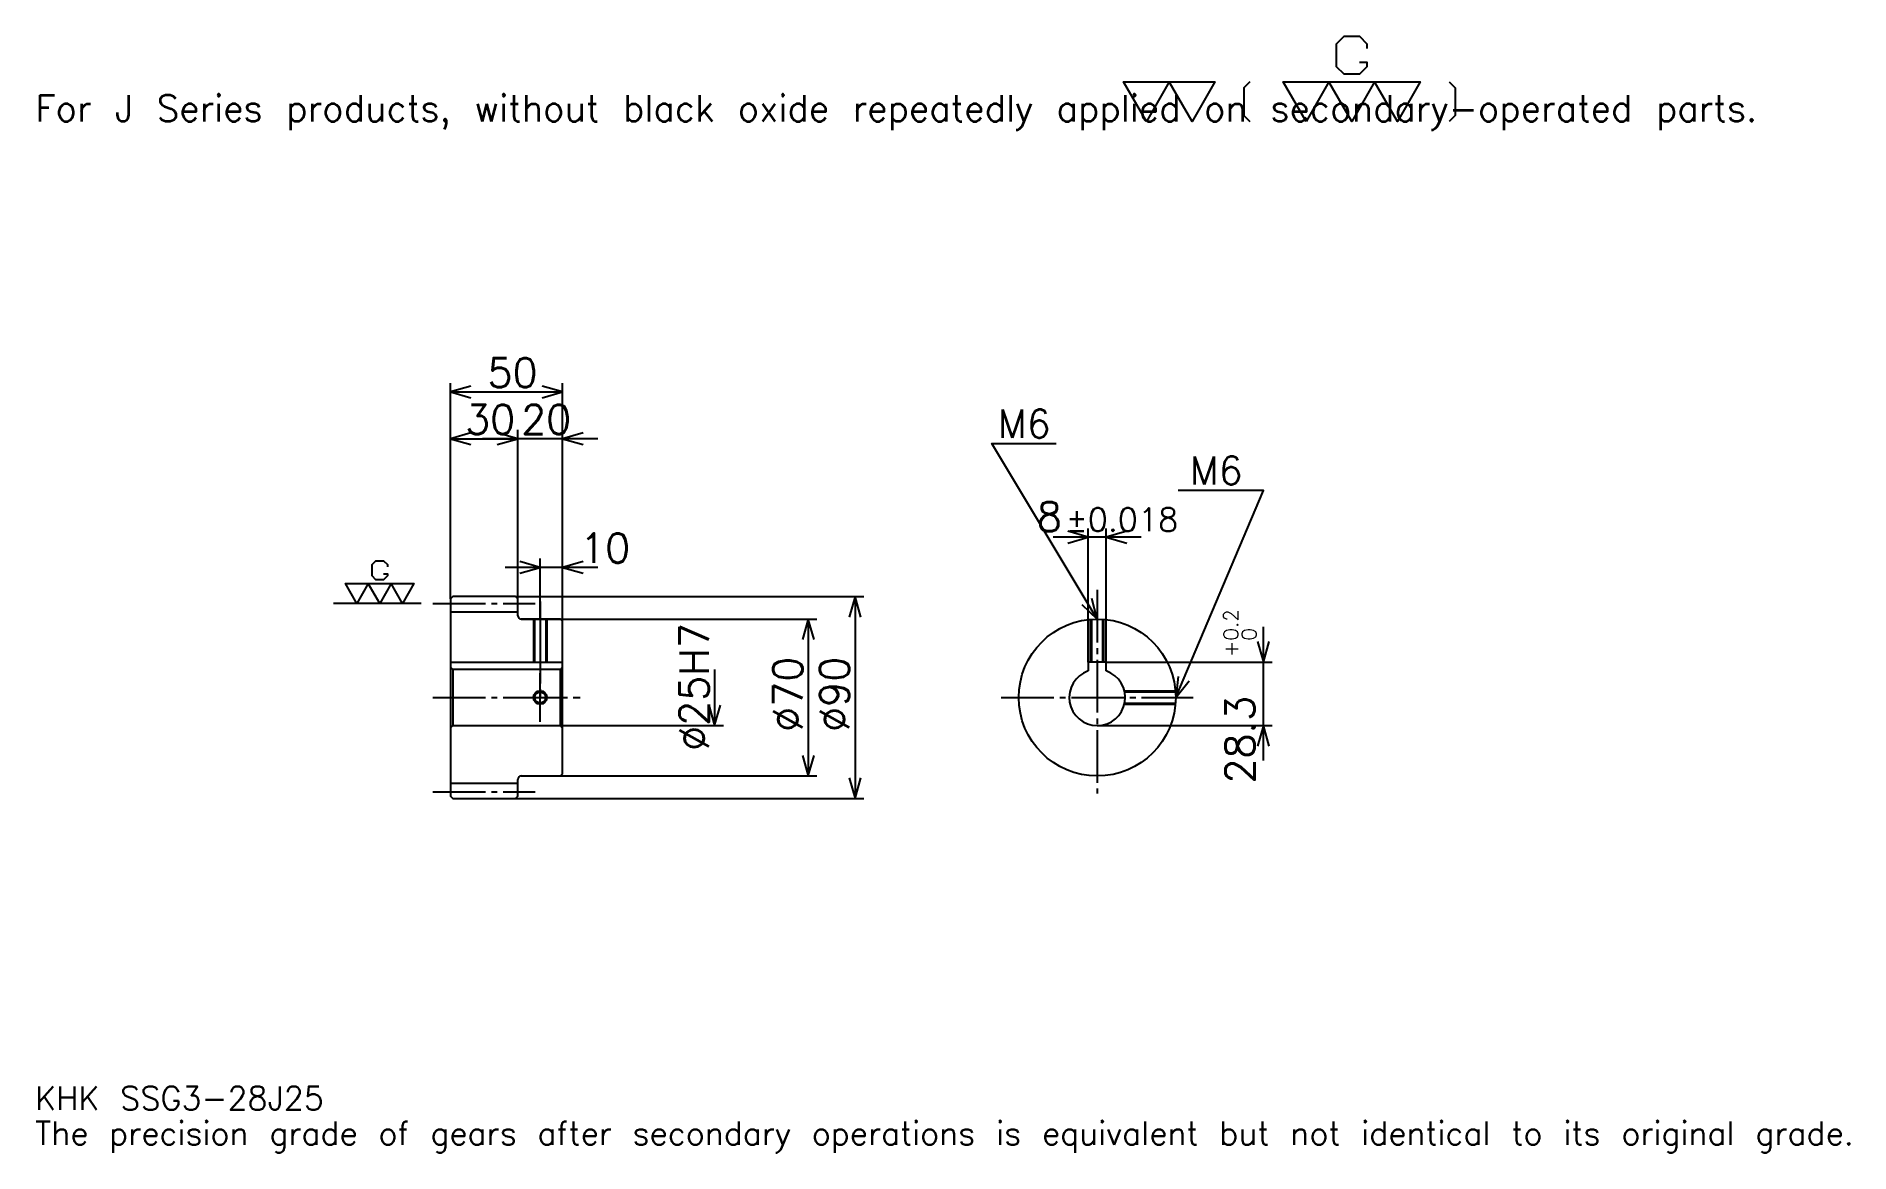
# Model space of a CAD drawing. Extents: x 27 to 835, y 10 to 508.
import ezdxf

# ---------------------------------------------------------------- set-up
doc = ezdxf.new("R2010")
doc.units = 0
doc.linetypes.add('DASHDOT', pattern=[31.304349, 23.478261, -2.608696, 2.608696, -2.608696])
doc.layers.get('0').update_dxf_attribs({"linetype": 'CONTINUOUS'})
doc.layers.add('DASHDOT', color=6, linetype='DASHDOT')
doc.styles.add('KANJI', font='TXT', dxfattribs={"bigfont": 'BIGFONT'})

msp = doc.modelspace()

# ---------------------------------------------------------------- linework, layer by layer
at = {"color": 5}
for p, q in [((211.304337, 257.608704), (211.304337, 352.82608)), ((211.304337, 348.913025), (261.304321, 348.913025)), ((261.304321, 257.608704), (261.304321, 352.82608)), ((241.304337, 257.608704), (241.304337, 331.956512)), ((211.304337, 328.043457), (241.304337, 328.043457)), ((276.956512, 328.043457), (225.652161, 328.043457)), ((519.434753, 284.130432), (480.130432, 284.130432)), ((495.782593, 228.408691), (495.782593, 288.043488)), ((503.782593, 228.408691), (503.782593, 288.043488)), ((276.956512, 270.652161), (235.652161, 270.652161)), ((251.304337, 257.608704), (251.304337, 274.565216)), ((211.304337, 256.608704), (211.304337, 257.608704)), ((240.304337, 257.608704), (261.304321, 257.608704)), ((241.304337, 256.608704), (241.304337, 257.608704)), ((251.304337, 247.608688), (251.304337, 257.608704)), ((251.304337, 247.608688), (251.304337, 257.608704)), ((261.304321, 257.608704), (395.652161, 257.608704)), ((261.304321, 246.608688), (261.304321, 257.608704)), ((391.739136, 257.608704), (391.739136, 167.608688)), ((242.804337, 247.608688), (261.304321, 247.608688)), ((261.304321, 247.608688), (374.782593, 247.608688)), ((370.869568, 247.608688), (370.869568, 177.608688)), ((573.913025, 184.456512), (573.913025, 244.060867)), ((503.782593, 228.408691), (577.826111, 228.408691)), ((329.130432, 225.108688), (329.130432, 200.108688)), ((261.304321, 200.108688), (333.043457, 200.108688)), ((499.782593, 200.108688), (577.826111, 200.108688)), ((242.804337, 177.608688), (261.304321, 177.608688)), ((261.304321, 177.608688), (374.782593, 177.608688)), ((240.304337, 167.608688), (261.304321, 167.608688)), ((261.304321, 167.608688), (395.652161, 167.608688))]:
    msp.add_line(p, q, dxfattribs=at)
at = {"color": 7}
msp.add_line((198.260864, 254.608688), (159.130432, 254.608688), dxfattribs=at)
at = {"color": 4}
for p, q in [((211.304337, 250.858688), (241.304337, 250.858688)), ((211.304337, 228.408691), (261.304321, 228.408691)), ((212.304337, 225.108688), (212.304337, 200.108688)), ((260.304321, 225.108688), (261.304321, 226.108688)), ((260.304321, 200.108688), (261.304321, 199.108688)), ((211.304337, 174.358688), (241.304337, 174.358688))]:
    msp.add_line(p, q, dxfattribs=at)
at = {"color": 7}
for points in [[(616.695679, 496.017395), (620.086975, 496.017395), (620.086975, 493.982605), (616.695679, 490.591309), (609.913025, 490.591309), (606.521729, 493.982605), (606.521729, 504.156525), (609.913025, 507.547821), (616.695679, 507.547821), (620.086975, 504.156525), (620.086975, 502.121735)], [(521.739136, 469.565216), (511.565216, 487.200012), (552.260864, 487.200012), (542.086975, 469.565216), (531.913025, 487.200012), (521.739136, 469.565216)], [(567.860901, 487.200012), (565.147827, 484.486969), (565.147827, 472.278259), (567.860901, 469.565216)], [(592.956543, 469.565216), (582.782593, 487.200012), (643.826111, 487.200012), (633.652161, 469.565216), (623.478271, 487.200012), (613.304382, 469.565216), (603.130432, 487.200012), (592.956543, 469.565216)], [(656.713013, 487.200012), (659.426086, 484.486969), (659.426086, 472.278259), (656.713013, 469.565216)], [(181.434769, 267.834778), (183.130417, 267.834778), (183.130417, 266.817383), (181.434769, 265.121735), (178.043457, 265.121735), (176.347809, 266.817383), (176.347809, 271.904358), (178.043457, 273.599976), (181.434769, 273.599976), (183.130417, 271.904358), (183.130417, 270.886963)], [(169.565201, 254.608688), (164.478241, 263.426086), (194.999985, 263.426086), (189.913025, 254.608688), (184.82608, 263.426086), (179.73912, 254.608688), (174.652161, 263.426086), (169.565201, 254.608688)]]:
    msp.add_lwpolyline(points, dxfattribs=at)
at = {"color": 5}
for points in [[(220.434769, 351.521729), (211.304337, 348.913025), (220.434769, 346.304352)], [(252.173904, 346.304352), (261.304321, 348.913025), (252.173904, 351.521729)], [(220.434769, 330.652161), (211.304337, 328.043457), (220.434769, 325.434784)], [(232.173904, 325.434784), (241.304337, 328.043457), (232.173904, 330.652161)], [(232.173904, 325.434784), (241.304337, 328.043457), (232.173904, 330.652161)], [(270.434784, 330.652161), (261.304321, 328.043457), (270.434784, 325.434784)], [(499.782593, 247.608688), (452.82608, 325.869568), (481.521729, 325.869568)], [(534.782593, 212.608688), (573.913025, 305), (535.826111, 305)], [(486.652161, 281.521729), (495.782593, 284.130432), (486.652161, 286.739136)], [(512.913025, 286.739136), (503.782593, 284.130432), (512.913025, 281.521729)], [(242.173904, 268.043457), (251.304337, 270.652161), (242.173904, 273.260864)], [(270.434784, 273.260864), (261.304321, 270.652161), (270.434784, 268.043457)], [(394.347809, 248.478256), (391.739136, 257.608704), (389.130432, 248.478256)], [(492.848083, 254.09581), (499.782593, 247.608688), (497.32196, 256.780151)], [(373.478241, 238.478256), (370.869568, 247.608688), (368.260864, 238.478256)], [(571.304321, 237.539124), (573.913025, 228.408691), (576.521729, 237.539124)], [(535.941284, 222.033524), (534.782593, 212.608688), (540.745544, 219.998779)], [(326.521729, 209.23912), (329.130432, 200.108688), (331.739136, 209.23912)], [(576.521729, 190.978256), (573.913025, 200.108688), (571.304321, 190.978256)], [(368.260864, 186.73912), (370.869568, 177.608688), (373.478241, 186.73912)], [(389.130432, 176.73912), (391.739136, 167.608688), (394.347809, 176.73912)]]:
    msp.add_lwpolyline(points, dxfattribs=at)
at = {"color": 4}
for points in [[(241.304337, 249.108688), (241.304337, 256.608704), (240.304337, 257.608704), (212.304337, 257.608704), (211.304337, 256.608704), (211.304337, 199.108688)], [(242.804337, 177.608688), (260.304321, 177.608688), (261.304321, 178.608688), (261.304321, 246.608688), (260.304321, 247.608688), (242.804337, 247.608688)], [(248.304337, 247.608688), (248.304337, 228.408691)], [(248.84433, 247.608688), (248.84433, 228.408691)], [(253.764343, 247.608688), (253.764343, 228.408691)], [(254.304337, 247.608688), (254.304337, 228.408691)], [(496.782593, 228.408691), (496.782593, 247.479889)], [(497.322632, 228.408691), (497.322632, 247.522125)], [(502.242615, 228.408691), (502.242615, 247.522125)], [(502.782593, 228.408691), (502.782593, 247.479889)], [(503.782593, 224.451401), (503.782593, 228.408691), (495.782593, 228.408691), (495.782593, 224.451401)], [(211.304337, 199.108688), (212.304337, 200.108688), (260.304321, 200.108688), (260.304321, 225.108688), (212.304337, 225.108688), (211.304337, 226.108688)], [(511.917297, 215.608688), (534.653809, 215.608688)], [(512.038147, 215.068695), (534.696045, 215.068695)], [(511.917297, 209.608688), (534.653809, 209.608688)], [(512.038147, 210.148682), (534.696045, 210.148682)], [(211.304337, 199.108688), (211.304337, 168.608688), (212.304337, 167.608688), (240.304337, 167.608688), (241.304337, 168.608688), (241.304337, 176.108688)]]:
    msp.add_lwpolyline(points, dxfattribs=at)
for centre, radius in [((499.782593, 212.608688), 35), ((251.304337, 212.608688), 2.46)]:
    msp.add_circle(centre, radius, dxfattribs=at)
at = {"color": 7}
msp.add_circle((251.304337, 212.608688), 3, dxfattribs=at)
at = {"color": 4}
for centre, radius, start, end in [((242.804337, 249.108688), 1.5, 180, 270), ((499.782593, 212.608688), 12.5, 108.662925185, 71.337074815), ((242.804337, 176.108688), 1.5, 90, 180)]:
    msp.add_arc(centre, radius, start, end, dxfattribs=at)
at = {"layer": 'DASHDOT', "color": 7}
for p, q in [((499.782593, 260.652161), (499.782593, 169.782593)), ((203.478256, 254.608688), (249.130432, 254.608688)), ((251.304337, 247.608688), (251.304337, 212.608688)), ((203.478256, 212.608688), (269.130432, 212.608688)), ((456.956512, 212.608688), (542.608704, 212.608688)), ((203.478256, 170.608688), (249.130432, 170.608688))]:
    msp.add_line(p, q, dxfattribs=at)
for points in [[(251.304337, 255.434784), (251.304337, 220.582596)], [(251.304337, 201.782608), (251.304337, 223.434769)], [(240.478241, 212.608688), (262.130432, 212.608688)]]:
    msp.add_lwpolyline(points, dxfattribs=at)

# ---------------------------------------------------------------- texts
at = {"color": 7, "style": 'KANJI'}
for s, height, p in [('For J Series products, without black oxide repeatedly applied on secondary-operated parts.', 11.73913, (26.086956, 469.565216)), ('50', 13.043478, (227.82608, 351)), ('30', 13.043478, (217.82608, 330.130432)), ('20', 13.043478, (242.82608, 330.130432)), ('M6', 12.52174, (455.434753, 328.478271)), ('M6', 12.52174, (541.043457, 307.608704)), ('8', 13.043478, (472.858276, 286.739136)), ('%%p0.018', 10.434783, (485.769714, 286.739136)), ('10', 13.043478, (269.130432, 272.739136)), ('KHK SSG3-28J25', 10.434783, (26.086956, 28.695652)), ('The precision grade of gears after secondary operations is equivalent but not identical to its original grade.', 10.434783, (26.086956, 13.043478))]:
    msp.add_text(s, height=height, dxfattribs=at).set_placement(p)
for s, height, p in [('0.2', 6.521739, (562.695679, 237.998749)), ('%%c25H7', 13.043478, (326.521729, 188.804337)), ('0', 6.521739, (570.782593, 237.998749)), ('+', 6.521739, (562.695679, 230.694397)), ('%%c70', 13.043478, (368.260864, 197.282593)), ('%%c90', 13.043478, (389.130432, 197.282593)), ('28.3', 13.043478, (570, 174.237061))]:
    msp.add_text(s, height=height, rotation=90, dxfattribs=at).set_placement(p)

doc.saveas('drawing.dxf')
